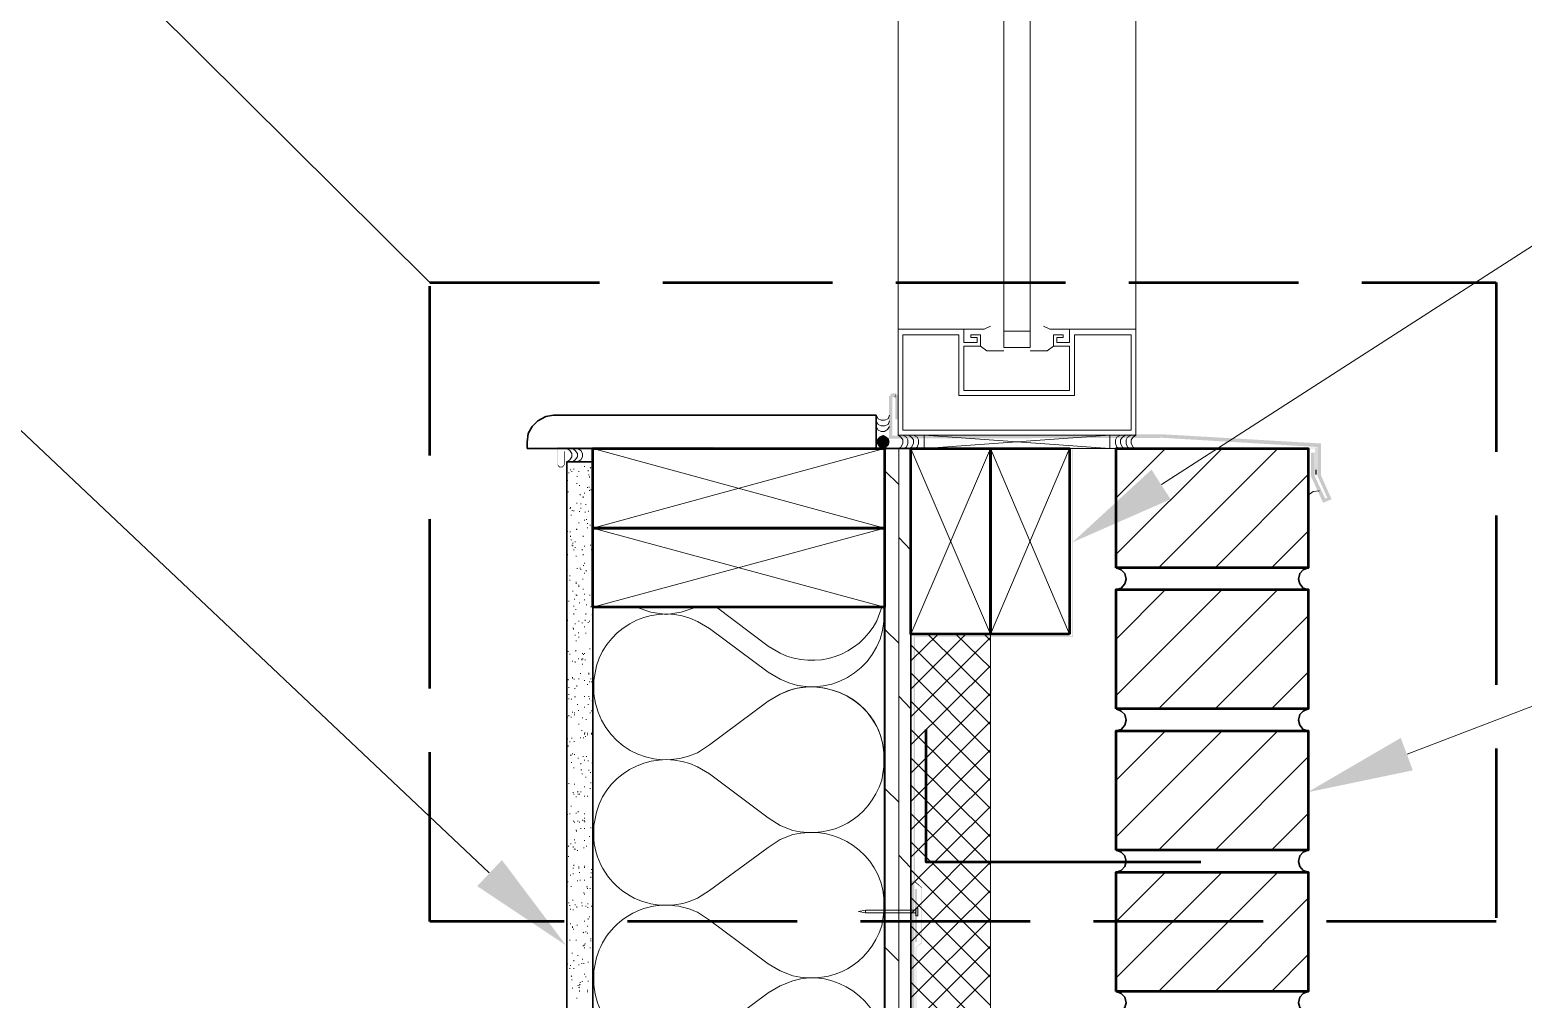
# Model space of a CAD drawing. Header units: inches. Extents: x 5 to 516, y -193 to 129.
# Drawn here: x 90.768 to 93.118, y -188.762 to -187.237 of the extents above; entities that cross this region are included whole.
import ezdxf

# ---------------------------------------------------------------- set-up
doc = ezdxf.new("R2010")
doc.units = ezdxf.units.IN
doc.header["$MEASUREMENT"] = 0
doc.linetypes.add('PDF_IMPORT', pattern=[1, 0.8, -0.2])
doc.layers.add('PDF8_Geometry', color=7, linetype='Continuous')
doc.layers.add('PDF8_Solid Fills', color=7, linetype='Continuous')

msp = doc.modelspace()

# ---------------------------------------------------------------- hatches: boundary and pattern name
at = {"layer": 'PDF8_Solid Fills', "transparency": 33554559}
for points in [[(92.1288487, -187.814672), (92.1310709, -187.8091164), (92.1244043, -187.8091164), (92.1199601, -187.814672), (92.1199603, -187.8802279), (92.5510714, -187.8791164), (92.5510723, -187.873561), (92.1255167, -187.8757834), (92.1255156, -187.8157834), (92.1266266, -187.8146723)], [(92.1299596, -187.8157831), (92.1355152, -187.8502276), (92.1355152, -187.814672), (92.1310708, -187.8091168)], [(92.1210725, -187.8857828), (92.1199614, -187.8802273), (92.1155158, -187.8768942), (92.1110716, -187.8746721), (92.1055162, -187.8768944), (92.1021832, -187.8802275), (92.0999611, -187.8857828), (92.1021833, -187.8902273), (92.1055166, -187.8946721), (92.1110717, -187.895783), (92.1155162, -187.8946719), (92.1199605, -187.8902275)], [(92.551072, -187.8735611), (92.551072, -187.8791166), (92.7944053, -187.8935609), (92.7944056, -187.9391164), (92.8099611, -187.9735607), (92.8066272, -187.9746721), (92.7899595, -187.9391165), (92.7899613, -187.9024496), (92.7844049, -187.9024495), (92.7844052, -187.9402279), (92.8032936, -187.9813387), (92.8166287, -187.975783), (92.799962, -187.938005), (92.7999609, -187.8880055)], [(91.5977377, -187.8935608), (91.5988489, -187.9213386), (91.5988489, -187.894672), (92.6666267, -187.895783), (92.7910718, -187.895783), (92.7910713, -187.9291163), (92.7932934, -187.9291164), (92.793294, -187.8946719), (92.6666279, -187.894672)], [(91.5977389, -187.9213386), (91.6010722, -187.9257831), (91.59885, -187.9213386), (91.5977389, -187.8935608)], [(91.5988489, -187.9213386), (91.6010711, -187.9257831), (91.6066265, -187.9257835), (91.6099608, -187.921339), (91.6088508, -187.9213391), (91.6055165, -187.9246724), (91.6021822, -187.924672)], [(92.7932934, -187.9291166), (92.7910712, -187.9291166), (92.7910713, -187.9368944), (92.7932934, -187.9368944)], [(92.1588509, -188.1913385), (92.1610731, -188.5768941), (92.1610731, -188.1924496), (92.409962, -188.1924495), (92.4088509, -188.1913383), (92.4088487, -188.1913384)], [(92.1632901, -189.8857833), (92.162183, -188.6802278), (92.162183, -189.8857833), (92.15996, -189.8857833), (92.1599609, -188.5757832), (92.1555166, -188.5757832), (92.1555166, -189.8902278), (92.4355166, -189.8902278), (92.4377387, -189.8857833), (92.5610727, -189.8857833), (92.5610727, -189.8802276), (92.4344044, -189.8802276), (92.4321832, -189.8857834)], [(92.1710716, -188.5868943), (92.1721827, -188.5868943), (92.1610727, -188.5768943), (92.1588493, -188.5768943)], [(92.162183, -188.6802275), (92.1632942, -188.6802275), (92.1721819, -188.6746719), (92.1710716, -188.5868941), (92.1710719, -188.6735608)]]:
    msp.add_hatch(color=256, dxfattribs=at).paths.add_polyline_path(points)

# ---------------------------------------------------------------- linework, layer by layer
at = {"layer": 'PDF8_Geometry', "lineweight": 15}
for points in [[(92.3010719, -187.7368937), (92.3010719, -180.804671), (92.3421831, -180.804671), (92.3421831, -187.7368937)], [(92.1121823, -188.1457828), (92.1121823, -188.168005)], [(91.818849, -188.168005), (91.8377379, -188.1791161), (91.9299601, -188.248005), (91.948849, -188.2591161), (91.9299601, -188.248005), (91.8377379, -188.1791161)], [(92.2799606, -189.8957831), (92.2799606, -188.1880052), (92.154405, -188.1880052), (92.154405, -189.8957831)], [(91.6555156, -188.2824495), (91.6555156, -188.2602272), (91.6599601, -188.238005), (91.6555156, -188.2602272)], [(91.9299601, -188.2935606), (91.8377379, -188.3624495), (91.818849, -188.3746717), (91.8377379, -188.3624495)], [(91.6244045, -188.3980057), (91.6244045, -188.3991168)], [(92.0721833, -188.6246719), (92.0832944, -188.6224497), (92.0832944, -188.6268942)], [(92.162183, -188.6313388), (92.162183, -188.6191166), (92.1655164, -188.6191166), (92.1655164, -188.6313388)]]:
    msp.add_lwpolyline(points, close=True, dxfattribs=at)
for points in [[(92.1344047, -187.8746722), (92.5088492, -187.8746722), (92.5088492, -187.7080055), (92.5088492, -180.8335605)], [(92.1344053, -187.8746722), (92.1344053, -187.7080055), (92.1344053, -180.8335605)], [(92.5488498, -187.9524502), (95.8021833, -185.8591166), (96.3010723, -185.8591166)], [(92.9355166, -188.3768943), (95.8021836, -187.2791165), (96.3010725, -187.2791165)], [(91.4910721, -188.563561), (90.4021831, -187.5357832), (89.9421831, -187.5357832)], [(92.1344053, -187.7080055), (92.2699608, -187.7080055)], [(92.1421837, -187.7168941), (92.2299615, -187.7168941), (92.2299615, -187.8124496), (92.4121837, -187.8124496)], [(92.1421839, -187.716894), (92.1421839, -187.866894)], [(92.2377378, -187.7080055), (92.2377378, -187.7291166)], [(92.2488492, -187.7168938), (92.2488492, -187.7213383), (92.2588492, -187.7213383), (92.2588492, -187.729116), (92.2377381, -187.729116)], [(92.2644056, -187.716894), (92.2644056, -187.7346718), (92.237739, -187.7346718)], [(92.2488507, -187.716894), (92.2644063, -187.716894)], [(92.2799606, -187.7035612), (92.2699606, -187.7080057)], [(92.3010719, -187.7113387), (92.3421831, -187.7113387)], [(92.3632939, -187.7035612), (92.3732939, -187.7080057)], [(92.5088492, -187.7080055), (92.3732936, -187.7080055)], [(92.3788489, -187.7168944), (92.3788489, -187.7346722), (92.4044045, -187.7346722), (92.4044045, -187.8046722)], [(92.3788505, -187.716894), (92.394406, -187.716894), (92.394406, -187.7213384), (92.384406, -187.7213384)], [(92.4044045, -187.7291163), (92.3844045, -187.7291163), (92.3844045, -187.7213385)], [(92.4044045, -187.7080055), (92.4044045, -187.7291166)], [(92.4121831, -187.8124496), (92.4121831, -187.716894), (92.501072, -187.716894)], [(92.5010706, -187.716894), (92.5010706, -187.866894)], [(92.2377378, -187.7346722), (92.2377378, -187.8046722)], [(92.2644041, -187.7346719), (92.2744041, -187.7424497), (92.3010708, -187.7424497)], [(92.3010719, -187.7368943), (92.3421831, -187.7368943)], [(92.3421825, -187.7424497), (92.3688492, -187.7424497)], [(92.3688504, -187.7424497), (92.3788504, -187.7346719)], [(92.2377378, -187.8046716), (92.4044045, -187.8046716)], [(92.0999611, -187.8435612), (92.1032944, -187.8491167), (92.1077389, -187.851339), (92.1132944, -187.851339), (92.11885, -187.8491167), (92.1210722, -187.8435612)], [(92.0999611, -187.8524497), (92.1032944, -187.8580053), (92.1077389, -187.8602275), (92.1132944, -187.8602275), (92.11885, -187.8580053), (92.1210722, -187.8524497)], [(92.0999611, -187.8613382), (92.1032944, -187.8668938), (92.1077389, -187.869116), (92.1132944, -187.869116), (92.1177389, -187.8657827), (92.1210722, -187.8613382)], [(92.1344053, -187.8746719), (92.1388497, -187.8780052), (92.142183, -187.8824496), (92.142183, -187.8880052), (92.1388497, -187.8935608), (92.1344053, -187.895783), (92.1344053, -187.8946719)], [(92.5010706, -187.8668941), (92.1421817, -187.8668941)], [(92.1421839, -187.895783), (92.1477394, -187.8935608), (92.1499616, -187.8880052), (92.1499616, -187.8824496), (92.1477394, -187.8780052), (92.1421839, -187.8746719)], [(92.1510724, -187.895783), (92.1555168, -187.8935608), (92.1588502, -187.8880052), (92.1588502, -187.8824496), (92.1555168, -187.8780052), (92.1510724, -187.8746719)], [(92.1588487, -187.895783), (92.1644043, -187.8935608), (92.1666265, -187.8880052), (92.1666265, -187.8824496), (92.1644043, -187.8780052), (92.1588487, -187.8746719)], [(92.1755158, -187.8957833), (92.1755158, -187.8746722), (92.4677381, -187.8957833), (92.4677381, -187.8746722)], [(92.4677386, -187.8746722), (92.1755164, -187.8957833)], [(92.4844057, -187.8746722), (92.4788502, -187.8780055), (92.476628, -187.8824499), (92.476628, -187.8880055), (92.4788502, -187.893561), (92.4844057, -187.8957833)], [(92.4921821, -187.8746722), (92.4877376, -187.8780055), (92.4844043, -187.8824499), (92.4844043, -187.8880055), (92.4877376, -187.893561), (92.4921821, -187.8957833)], [(92.5010706, -187.8746722), (92.495515, -187.8780055), (92.4932928, -187.8824499), (92.4932928, -187.8880055), (92.495515, -187.893561), (92.5010706, -187.8957833)], [(92.5088492, -187.8746722), (92.5044048, -187.8780055), (92.5010714, -187.8824499), (92.5010714, -187.8880055), (92.5044048, -187.893561), (92.5088492, -187.8957833)], [(91.6132938, -187.9168938), (91.6177383, -187.9135605), (91.6210716, -187.909116), (91.6210716, -187.9035605), (91.6177383, -187.899116), (91.6132938, -187.8957827)], [(91.6221824, -187.9168938), (91.6266268, -187.9135605), (91.6299601, -187.909116), (91.6299601, -187.9035605), (91.6266268, -187.899116), (91.6221824, -187.8957827)], [(91.629961, -187.9168938), (91.6355165, -187.9135605), (91.6377387, -187.909116), (91.6377387, -187.9035605), (91.6355165, -187.899116), (91.629961, -187.8957827)], [(91.6544049, -188.145783), (92.1132939, -188.0213385), (91.6544049, -187.895783)], [(92.1132939, -187.895783), (91.6544049, -188.0213385), (92.1132939, -188.145783)], [(92.1144061, -189.8957831), (92.1144061, -187.895783)], [(92.5088492, -187.895783), (92.1344047, -187.895783)], [(92.1355152, -189.8957831), (92.1355152, -187.895783)], [(92.1544045, -187.895783), (92.27996, -188.1880052), (92.4044045, -187.895783)], [(92.404405, -188.1880052), (92.2799606, -187.895783), (92.154405, -188.1880052)], [(92.4777393, -188.0624497), (92.644406, -187.895783)], [(92.4777393, -187.973561), (92.5555171, -187.8957832)], [(92.5444056, -188.0835605), (92.7321834, -187.8957827)], [(91.6132938, -187.9302277), (91.6132938, -187.9313388)], [(91.614406, -187.9335609), (91.6132949, -187.9335609)], [(91.6166282, -187.934672), (91.6166282, -187.9335609)], [(91.6188503, -187.9291166), (91.6188503, -187.9302278)], [(91.6210724, -187.9324498), (91.6210724, -187.9313387)], [(91.6244045, -187.9291166), (91.6244045, -187.9280055)], [(91.6321831, -187.9324498), (91.6321831, -187.9313387)], [(91.6410716, -187.9235608), (91.6410716, -187.9246719)], [(91.6466281, -187.9302277), (91.6466281, -187.9313388)], [(91.6499601, -187.9257835), (91.6510713, -187.9268946)], [(92.1355152, -187.9524502), (92.1144041, -187.9313391)], [(91.614406, -187.9468943), (91.614406, -187.9457832)], [(91.6288488, -187.9513385), (91.6288488, -187.9502274)], [(91.629961, -187.9402273), (91.6288498, -187.9402273)], [(91.6332953, -187.9546723), (91.6332953, -187.9535612)], [(91.6455159, -187.9580055), (91.6455159, -187.9568944)], [(91.647738, -187.9380052), (91.647738, -187.9368941)], [(91.647738, -187.9568944), (91.6488491, -187.9568944)], [(91.6488502, -187.9413384), (91.6488502, -187.9402273)], [(91.6532945, -187.9524502), (91.6532945, -187.9535613)], [(92.6332954, -188.0835605), (92.779962, -187.9368938)], [(92.7921835, -187.9368941), (92.7921835, -187.935783)], [(91.615516, -187.9635608), (91.615516, -187.9646719)], [(91.6288488, -187.9824501), (91.6288488, -187.981339)], [(91.6344052, -187.9691162), (91.6344052, -187.968005)], [(91.6388495, -187.9724494), (91.6388495, -187.9713382)], [(91.6388495, -187.973561), (91.6388495, -187.9724499)], [(91.6410716, -187.965783), (91.6410716, -187.9668941)], [(91.6488502, -187.9624498), (91.6488502, -187.9613386)], [(91.6510723, -187.9613387), (91.6510723, -187.9602276)], [(92.7977377, -187.9624498), (92.7877377, -187.9635609), (92.7799599, -187.9691164)], [(91.6188503, -187.9902275), (91.6177392, -187.9902275)], [(91.6188503, -187.9880054), (91.6188503, -187.9891165)], [(91.6199602, -188.0013388), (91.6199602, -188.0002277)], [(91.6210724, -187.9935607), (91.6221835, -187.9935607)], [(91.6244045, -187.9946718), (91.6244045, -187.9935607)], [(91.6332953, -187.9957829), (91.6332953, -187.9946718)], [(91.6355152, -187.9835611), (91.6355152, -187.98245)], [(91.6355152, -187.9902275), (91.6355152, -187.9891164)], [(91.6421838, -187.9957829), (91.6421838, -187.996894)], [(91.6432938, -187.9835611), (91.6432938, -187.9846723)], [(91.647738, -187.9946718), (91.6466269, -187.9946718)], [(91.6544044, -188.005783), (91.6544044, -188.0046719)], [(91.614406, -188.0268938), (91.614406, -188.0257827)], [(91.6188503, -188.0268938), (91.6177392, -188.0268938)], [(91.6288488, -188.0224495), (91.6288488, -188.0235606), (91.6277377, -188.0235606)], [(91.6321831, -188.0135611), (91.6321831, -188.0124499)], [(91.6410716, -188.0080057), (91.6410716, -188.0091168)], [(91.6444059, -188.0080057), (91.6444059, -188.0068946)], [(91.6455159, -188.0146721), (91.6455159, -188.013561)], [(91.6455159, -188.0202275), (91.6455159, -188.0213386)], [(91.6499601, -188.0168943), (91.6499601, -188.0157831)], [(91.6532945, -188.0202275), (91.6544056, -188.0213386)], [(92.7221829, -188.0835605), (92.7799607, -188.0257827)], [(91.6188503, -188.0346719), (91.6188503, -188.0335608)], [(91.6199602, -188.0402278), (91.6199602, -188.0391167)], [(91.6221824, -188.0480052), (91.6210713, -188.0480052)], [(91.6221824, -188.044672), (91.6232935, -188.044672)], [(91.6232946, -188.0491163), (91.6221835, -188.0491163)], [(91.6266266, -188.0424499), (91.6266266, -188.043561)], [(91.6266266, -188.0524495), (91.6266266, -188.0513384)], [(91.6388495, -188.0335608), (91.6388495, -188.0346719)], [(91.6410716, -188.0502274), (91.6410716, -188.0491163)], [(91.6510723, -188.0480052), (91.6499612, -188.0480052)], [(92.1544045, -188.0557827), (92.1355156, -188.0357827)], [(91.614406, -188.0624497), (91.614406, -188.0635608)], [(91.6244045, -188.0546716), (91.6244045, -188.0557827)], [(91.6277388, -188.0657834), (91.6277388, -188.0646723)], [(91.6366274, -188.0546716), (91.6377385, -188.0557827)], [(91.6388495, -188.0635613), (91.6388495, -188.0624502)], [(91.6521823, -188.0557827), (91.6521823, -188.0546716)], [(91.6532945, -188.0735609), (91.6532945, -188.0724498)], [(91.6132938, -188.0868942), (91.614405, -188.0880053)], [(91.6177381, -188.0968944), (91.6177381, -188.0957833)], [(91.629961, -188.0846721), (91.6288498, -188.0846721)], [(91.6344052, -188.0846721), (91.6344052, -188.083561)], [(91.6355152, -188.0868942), (91.6355152, -188.0857831)], [(91.6399594, -188.0802273), (91.6388483, -188.0802273)], [(91.6410716, -188.0768941), (91.6410716, -188.075783)], [(91.6410716, -188.0924501), (91.6410716, -188.091339)], [(91.6432938, -188.0880053), (91.6444049, -188.0891164)], [(91.6532945, -188.0780051), (91.6532945, -188.076894)], [(91.6544044, -188.0768941), (91.6544044, -188.075783)], [(92.1144061, -188.0980055), (92.113295, -188.0968943)], [(91.6177381, -188.1035608), (91.6177381, -188.1024497)], [(91.6232946, -188.1202279), (91.6221835, -188.1202279)], [(91.6277388, -188.106894), (91.6277388, -188.1057829)], [(91.6277388, -188.1091161), (91.6277388, -188.108005)], [(91.6321831, -188.1113383), (91.6321831, -188.1102271)], [(91.6321831, -188.1135609), (91.6321831, -188.1124498)], [(91.6377396, -188.1013387), (91.6388507, -188.1013387)], [(91.6388495, -188.1168941), (91.6388495, -188.1180053)], [(92.4777393, -188.2846719), (92.644406, -188.1180052)], [(92.4777393, -188.1957832), (92.5555171, -188.1180054)], [(92.5444056, -188.3057827), (92.7321834, -188.1180049)], [(91.6166282, -188.1368939), (91.6166282, -188.1357828)], [(91.6244045, -188.1446719), (91.6244045, -188.1435608)], [(91.6255167, -188.1335607), (91.6255167, -188.1324496)], [(91.6277388, -188.1268943), (91.6277388, -188.1257832)], [(91.6288488, -188.1280054), (91.6288488, -188.1268943)], [(91.6332953, -188.139116), (91.6332953, -188.1380049)], [(91.6410716, -188.1257832), (91.6410716, -188.1246721)], [(91.6410716, -188.1346718), (91.6410716, -188.1335607)], [(91.6444059, -188.1413387), (91.6444059, -188.1424498)], [(91.6499601, -188.1268943), (91.648849, -188.1268943)], [(91.6510723, -188.145783), (91.6510723, -188.1446719)], [(91.7221828, -188.145783), (91.7455162, -188.1535608), (91.7699606, -188.1568941), (91.7932939, -188.1535608), (91.8166273, -188.145783)], [(91.614406, -188.1668938), (91.614406, -188.1657827)], [(91.6244045, -188.1568942), (91.6244045, -188.1557831)], [(91.6277388, -188.1491168), (91.6266277, -188.1491168)], [(91.6321831, -188.1680054), (91.6321831, -188.1668943)], [(91.6421838, -188.1657827), (91.6421838, -188.1668939)], [(91.6432938, -188.1568942), (91.6432938, -188.1557831)], [(91.6466281, -188.1702276), (91.6466281, -188.1691165)], [(91.6488502, -188.1668938), (91.6488502, -188.1680049)], [(91.6532945, -188.1580053), (91.6532945, -188.1568942)], [(92.6332954, -188.3057827), (92.779962, -188.159116)], [(91.6244045, -188.1802277), (91.6232934, -188.1802277)], [(91.6232946, -188.1780056), (91.6232946, -188.1791167)], [(91.6266266, -188.1724497), (91.6266266, -188.1713386)], [(91.6266266, -188.1902273), (91.6266266, -188.1891162)], [(91.6321831, -188.1857831), (91.631072, -188.1857831)], [(91.6321831, -188.1935605), (91.6321831, -188.1924494)], [(91.6366274, -188.1702276), (91.6377385, -188.1702276)], [(91.6410716, -188.1768945), (91.6410716, -188.1757834)], [(91.6432938, -188.1868941), (91.6432938, -188.185783)], [(91.6544044, -188.1813388), (91.6544044, -188.1802277)], [(92.1355152, -188.2024502), (92.1144041, -188.1813391)], [(92.1544045, -188.2746717), (92.2410711, -188.1880051)], [(92.1544045, -188.230228), (92.1977378, -188.1880057)], [(92.2799606, -188.2857835), (92.1810717, -188.1880057)], [(92.2799606, -188.2413386), (92.2255161, -188.1880053)], [(92.2799606, -188.1980054), (92.2699606, -188.1880054)], [(91.615516, -188.215783), (91.615516, -188.2146719)], [(91.6277388, -188.2135608), (91.6266277, -188.214672)], [(91.6277388, -188.1980054), (91.6277388, -188.1991165)], [(91.6499601, -188.2113387), (91.648849, -188.2113387)], [(91.6544044, -188.2046723), (91.6544044, -188.2035612)], [(92.1544045, -188.3180056), (92.27996, -188.1935611)], [(92.2799606, -188.3302273), (92.154405, -188.2046717)], [(91.6177381, -188.2191162), (91.6177381, -188.2202273)], [(91.6221824, -188.231339), (91.6221824, -188.2302279)], [(91.6266266, -188.2324501), (91.6266266, -188.231339)], [(91.6310709, -188.2268942), (91.632182, -188.2268942)], [(91.6366274, -188.2268942), (91.6366274, -188.2280053)], [(91.6366274, -188.2280053), (91.6366274, -188.2291164)], [(91.6388495, -188.2268942), (91.6377384, -188.2268942)], [(91.6377396, -188.2191162), (91.6377396, -188.2180051)], [(91.6377396, -188.2357833), (91.6377396, -188.2346722)], [(91.6388495, -188.2202272), (91.6399606, -188.2202272)], [(91.6410716, -188.2191162), (91.6410716, -188.2180051)], [(91.6421838, -188.2280053), (91.6421838, -188.2291164)], [(91.6544044, -188.230228), (91.6544044, -188.2313391)], [(92.1544045, -188.3624499), (92.27996, -188.2380054)], [(91.615516, -188.2602279), (91.615516, -188.2591168)], [(91.6221824, -188.2568941), (91.6221824, -188.255783)], [(91.6221824, -188.2580057), (91.6221824, -188.2568946)], [(91.6244045, -188.2591168), (91.6255156, -188.2591168)], [(91.6321831, -188.2591168), (91.6321831, -188.2580057)], [(91.6355152, -188.2502272), (91.634404, -188.2502272)], [(91.6410716, -188.2602279), (91.6410716, -188.261339)], [(91.647738, -188.2513383), (91.647738, -188.2502272), (91.647738, -188.249116)], [(91.6488502, -188.2635611), (91.6488502, -188.26245)], [(91.6510723, -188.2591168), (91.6510723, -188.2580057)], [(91.6521823, -188.2635611), (91.6521823, -188.26245)], [(92.2799606, -188.3746722), (92.154405, -188.2491166)], [(92.7221829, -188.3057827), (92.7799607, -188.2480049)], [(91.6166282, -188.2724496), (91.6166282, -188.2713385)], [(91.6166282, -188.2835608), (91.6166282, -188.2824497)], [(91.6266266, -188.2735607), (91.6255155, -188.2735607)], [(91.6255167, -188.2868946), (91.6266278, -188.2868946)], [(91.6288488, -188.2702275), (91.6288488, -188.2691164)], [(91.6410716, -188.2868946), (91.6410716, -188.2857835)], [(91.6455159, -188.2680053), (91.6455159, -188.2668942)], [(91.647738, -188.2868946), (91.647738, -188.2857835)], [(91.9488483, -188.2824497), (91.9299594, -188.2935608)], [(91.968849, -188.274672), (91.948849, -188.2824498), (91.9299601, -188.2935609)], [(92.1544045, -188.3057827), (92.1355156, -188.2857827)], [(92.1544045, -188.4068942), (92.27996, -188.2813387)], [(91.6166282, -188.2902278), (91.6166282, -188.2891167)], [(91.6210724, -188.2902278), (91.6199613, -188.2902278)], [(91.6221824, -188.3113386), (91.6221824, -188.3102275)], [(91.629961, -188.2980053), (91.629961, -188.2991164)], [(91.6321831, -188.3080054), (91.631072, -188.3080054)], [(91.6410716, -188.3024495), (91.6410716, -188.3035606)], [(91.6466281, -188.2991163), (91.6466281, -188.2980052)], [(91.6488502, -188.2902278), (91.6488502, -188.2891167)], [(91.6521823, -188.3091165), (91.6521823, -188.3080054)], [(91.6532945, -188.293561), (91.6532945, -188.2924499)], [(92.2799606, -188.4191165), (92.154405, -188.293561)], [(91.614406, -188.3191166), (91.614406, -188.3180055)], [(91.6166282, -188.3168945), (91.6166282, -188.3157834)], [(91.6199602, -188.3191166), (91.6199602, -188.3180055)], [(91.6255167, -188.3124497), (91.6255167, -188.3113386)], [(91.6255167, -188.3157834), (91.6255167, -188.3146723)], [(91.6321831, -188.3302273), (91.6321831, -188.3291162)], [(91.6377396, -188.3202277), (91.6377396, -188.3191166)], [(91.6432938, -188.3224498), (91.6444049, -188.3224498)], [(91.6499601, -188.3124497), (91.6499601, -188.3113386)], [(92.1544045, -188.4513386), (92.27996, -188.325783)], [(91.614406, -188.3524497), (91.614406, -188.3535609)], [(91.6177381, -188.3580051), (91.6177381, -188.356894)], [(91.6210724, -188.3524497), (91.6210724, -188.3513386)], [(91.6255167, -188.356894), (91.6244056, -188.356894)], [(91.6344052, -188.3513387), (91.6355163, -188.3513387)], [(91.6366274, -188.3391164), (91.6366274, -188.3402275)], [(91.6399594, -188.3513387), (91.6388483, -188.3513387)], [(91.6410716, -188.3435612), (91.6421827, -188.3435612)], [(91.6410716, -188.3446723), (91.6410716, -188.3457834)], [(91.6432938, -188.3491165), (91.6421826, -188.3491165)], [(91.6455159, -188.3435612), (91.6455159, -188.3446723)], [(91.6455159, -188.3457833), (91.6455159, -188.3468945)], [(91.6521823, -188.3435612), (91.6521823, -188.3446723)], [(91.6521823, -188.3457833), (91.6521823, -188.3446722)], [(92.1144061, -188.3480055), (92.113295, -188.3468944)], [(92.2799606, -188.4624498), (92.154405, -188.3380053)], [(92.4777393, -188.5068941), (92.644406, -188.3402275)], [(92.4777393, -188.4180055), (92.5555171, -188.3402277)], [(92.5444056, -188.5280052), (92.7321834, -188.3402274)], [(91.615516, -188.364672), (91.615516, -188.3635609)], [(91.6188503, -188.3780054), (91.6188503, -188.3791165)], [(91.6199602, -188.3791165), (91.6199602, -188.3780053)], [(91.6221824, -188.3768943), (91.6221824, -188.3757832)], [(91.6255167, -188.3768943), (91.6255167, -188.3780054)], [(91.6388495, -188.3802275), (91.6388495, -188.3813386)], [(91.6444059, -188.3813386), (91.6444059, -188.3802275)], [(92.108849, -188.4180053), (92.1121823, -188.3968942), (92.1121823, -188.374672)], [(92.1121817, -188.395783), (92.1121817, -188.3735608)], [(92.1544045, -188.4957832), (92.27996, -188.3702276)], [(91.6199602, -188.3902277), (91.6210713, -188.3902277)], [(91.6310709, -188.3835607), (91.6310709, -188.3824496)], [(91.6355152, -188.3913387), (91.6355152, -188.3924499)], [(91.6366274, -188.4013389), (91.6355162, -188.4013389)], [(91.6410716, -188.3868939), (91.6410716, -188.3857828)], [(91.6466281, -188.388005), (91.6466281, -188.3868939)], [(91.647738, -188.4013389), (91.647738, -188.40245)], [(91.6532945, -188.3913387), (91.6532945, -188.3902276)], [(91.818849, -188.3968942), (91.8377379, -188.4080053), (91.9299601, -188.4768942), (91.948849, -188.4891164), (91.968849, -188.4968942)], [(92.2799606, -188.5068941), (92.154405, -188.3824497)], [(92.6332954, -188.5280052), (92.779962, -188.3813386)], [(91.614406, -188.4057832), (91.6132949, -188.4057832)], [(91.6166282, -188.4235608), (91.6166282, -188.4224497)], [(91.6255167, -188.4235608), (91.6255167, -188.4246719)], [(91.6377396, -188.4080053), (91.6366284, -188.4080053)], [(91.6432938, -188.4135606), (91.6432938, -188.4124495)], [(91.6510723, -188.4057832), (91.6499612, -188.4057832)], [(91.6510723, -188.4224497), (91.6510723, -188.4213386)], [(92.1544045, -188.5391165), (92.27996, -188.414672)], [(92.2799606, -188.5513388), (92.154405, -188.4257832)], [(91.6232946, -188.4380052), (91.6232946, -188.4368941)], [(91.6244045, -188.4402273), (91.6244045, -188.4391162)], [(91.6277388, -188.4446719), (91.6277388, -188.4435608)], [(91.629961, -188.4357831), (91.6310721, -188.4368942)], [(91.6310709, -188.4402273), (91.6310709, -188.4391162)], [(91.6332953, -188.4391163), (91.6332953, -188.4402274)], [(91.6355152, -188.4368942), (91.6355152, -188.435783)], [(91.6410716, -188.4291167), (91.6410716, -188.4280056)], [(91.6410716, -188.4435605), (91.6410716, -188.4424494)], [(91.6455159, -188.4435605), (91.6455159, -188.4424494)], [(91.6499601, -188.4313388), (91.6499601, -188.4302277)], [(92.1355152, -188.4524499), (92.1144041, -188.4313388)], [(91.614406, -188.4724497), (91.614406, -188.4713386)], [(91.6177381, -188.4713386), (91.6177381, -188.4702275)], [(91.6199602, -188.4591166), (91.6199602, -188.4580055)], [(91.6277388, -188.4702275), (91.6277388, -188.4691164)], [(91.6310709, -188.4680054), (91.6310709, -188.4668943)], [(91.6410716, -188.4713386), (91.6410716, -188.4702275)], [(92.1544045, -188.5835608), (92.27996, -188.4591163)], [(92.2799606, -188.5957831), (92.154405, -188.4702275)], [(92.7221829, -188.5280052), (92.7799607, -188.4702275)], [(91.6244045, -188.4824498), (91.6232934, -188.4824498)], [(91.6255167, -188.484672), (91.6255167, -188.4835609)], [(91.6277388, -188.4968943), (91.6277388, -188.4957831)], [(91.6277388, -188.4980053), (91.6288499, -188.4980053)], [(91.629961, -188.4824498), (91.6310721, -188.4824498)], [(91.6332953, -188.484672), (91.6332953, -188.4835609)], [(91.6355152, -188.4946721), (91.6355152, -188.493561)], [(91.6377396, -188.4813388), (91.6377396, -188.4802277)], [(91.6410716, -188.4813388), (91.6399605, -188.4824499)], [(91.6410716, -188.4768942), (91.6410716, -188.4780053)], [(91.6410716, -188.4946721), (91.6410716, -188.493561)], [(91.6421838, -188.4835609), (91.6410727, -188.4835609)], [(91.6510723, -188.4935608), (91.6510723, -188.4924497)], [(91.615516, -188.5213386), (91.6166271, -188.5224497)], [(91.6199602, -188.5180054), (91.6188491, -188.5180054)], [(91.6255167, -188.5124497), (91.6255167, -188.5113386)], [(91.6266266, -188.5168943), (91.6266266, -188.5157832)], [(91.6410716, -188.5135608), (91.6410716, -188.5124497)], [(91.6444059, -188.5224499), (91.6444059, -188.5213388)], [(91.6488502, -188.5068941), (91.6488502, -188.505783)], [(92.1544045, -188.6280054), (92.27996, -188.5024498)], [(92.2799606, -188.6391164), (92.154405, -188.5146719)], [(91.6166282, -188.5380054), (91.6155171, -188.5380054)], [(91.6232946, -188.523561), (91.6232946, -188.5224499)], [(91.6255167, -188.5268942), (91.6255167, -188.5257831)], [(91.6266266, -188.5257831), (91.6266266, -188.5268942)], [(91.629961, -188.5291166), (91.629961, -188.5280055)], [(91.6399594, -188.524672), (91.6399594, -188.5235609)], [(92.1544045, -188.555783), (92.1355156, -188.535783)], [(91.6188503, -188.5680053), (91.6188503, -188.5668942)], [(91.6232946, -188.5568944), (91.6232946, -188.5557833)], [(91.6232946, -188.5657832), (91.6232946, -188.5646721)], [(91.6244045, -188.5524498), (91.6244045, -188.5513387)], [(91.6321831, -188.5535609), (91.6321831, -188.554672)], [(91.6321831, -188.555783), (91.6321831, -188.5568941)], [(91.6332953, -188.563561), (91.6332953, -188.5624499)], [(91.6410716, -188.5535609), (91.6410716, -188.5524498)], [(91.6410716, -188.555783), (91.6410716, -188.5546719)], [(91.6521823, -188.563561), (91.6510712, -188.563561)], [(91.6521823, -188.5591165), (91.6521823, -188.5580054)], [(91.6544044, -188.563561), (91.6544044, -188.5646722)], [(92.1544045, -188.6724497), (92.27996, -188.5468942)], [(92.2799606, -188.683561), (92.154405, -188.5591165)], [(92.4777393, -188.7291164), (92.644406, -188.5624497)], [(92.4777393, -188.6402277), (92.5555171, -188.5624499)], [(92.5444056, -188.7502275), (92.7321834, -188.5624497)], [(91.6132938, -188.5846721), (91.614405, -188.5857833)], [(91.614406, -188.5780055), (91.6155171, -188.5780055)], [(91.6199602, -188.5857832), (91.6199602, -188.5846721)], [(91.629961, -188.5768941), (91.629961, -188.575783)], [(91.6344052, -188.5757831), (91.6344052, -188.5746719)], [(91.6410716, -188.574672), (91.6410716, -188.5757831)], [(91.6444059, -188.5857832), (91.6455171, -188.5857832)], [(91.6455159, -188.5880053), (91.6455159, -188.5891165)], [(91.6499601, -188.5891164), (91.6499601, -188.5880053)], [(91.6510723, -188.5713388), (91.6510723, -188.5702277)], [(92.1544045, -188.715783), (92.27996, -188.5913386)], [(91.6132938, -188.6124499), (91.6132938, -188.6113388)], [(91.6166282, -188.6113386), (91.6166282, -188.6102275)], [(91.6177381, -188.6157831), (91.6177381, -188.614672)], [(91.6232946, -188.6068943), (91.6221835, -188.6068943)], [(91.6266266, -188.6146721), (91.6266266, -188.6135609)], [(91.6366274, -188.6102275), (91.6366274, -188.6113386)], [(91.6377396, -188.6157831), (91.6366284, -188.6157831)], [(91.6399594, -188.594672), (91.6399594, -188.5957831)], [(91.6410716, -188.5968942), (91.6410716, -188.5980053)], [(91.6432938, -188.6157831), (91.6432938, -188.6168942)], [(91.6455159, -188.6124499), (91.646627, -188.6124499)], [(91.6521823, -188.6168942), (91.6521823, -188.6157831)], [(91.6544044, -188.6002276), (91.6544044, -188.5991165)], [(92.108849, -188.6468942), (92.1121823, -188.6257831), (92.1121823, -188.6035609)], [(92.1144061, -188.5980055), (92.113295, -188.5968944)], [(92.2799606, -188.7280053), (92.154405, -188.6024497)], [(92.6332954, -188.7502275), (92.779962, -188.6035608)], [(91.6188503, -188.6202277), (91.6188503, -188.6213388)], [(91.6232946, -188.6224498), (91.6232946, -188.6213387)], [(91.6288488, -188.6168942), (91.6288488, -188.6180053)], [(91.6410716, -188.6391164), (91.6410716, -188.6402275)], [(91.6466281, -188.6180053), (91.645517, -188.6180053)], [(91.6466281, -188.6368942), (91.6466281, -188.6357831)], [(91.6488502, -188.633561), (91.6488502, -188.6324499)], [(92.083294, -188.6224498), (92.1621829, -188.6224498)], [(92.083294, -188.6268943), (92.1621829, -188.6268943)], [(92.1544045, -188.7602276), (92.27996, -188.6357832)], [(91.614406, -188.644672), (91.6132949, -188.6457831)], [(91.6188503, -188.6435609), (91.6188503, -188.644672)], [(91.6221824, -188.6491165), (91.6221824, -188.6480054)], [(91.6221824, -188.6502276), (91.6221824, -188.6491165)], [(91.6244045, -188.6524497), (91.6232934, -188.6524497)], [(91.629961, -188.645783), (91.6288498, -188.645783)], [(91.6388495, -188.6568943), (91.6399606, -188.6580054)], [(91.6432938, -188.6568943), (91.6432938, -188.6557831)], [(91.6455159, -188.6480054), (91.6455159, -188.6468943)], [(91.6455159, -188.6580053), (91.6455159, -188.6591164)], [(92.2799606, -188.7724499), (92.154405, -188.6468944)], [(91.6132938, -188.684672), (91.6132938, -188.6857832)], [(91.6177381, -188.6702276), (91.6177381, -188.6691165)], [(91.6277388, -188.6702276), (91.6277388, -188.6691165)], [(91.6388495, -188.6791164), (91.6388495, -188.6780053)], [(91.6410716, -188.6768943), (91.6399605, -188.6780054)], [(91.6410716, -188.6813388), (91.6410716, -188.68245)], [(91.6421838, -188.6746722), (91.6421838, -188.6757833)], [(91.6499601, -188.6824499), (91.6499601, -188.6813388)], [(91.6510723, -188.6680055), (91.6510723, -188.6668944)], [(91.6510723, -188.6713387), (91.6510723, -188.6702276)], [(91.6544044, -188.6780054), (91.6544044, -188.6768942)], [(92.1355152, -188.7024499), (92.1144041, -188.6813388)], [(92.1544045, -188.804672), (92.27996, -188.6791164)], [(91.6132938, -188.703561), (91.6132938, -188.7024499)], [(91.614406, -188.7068942), (91.614406, -188.7080053)], [(91.6188503, -188.7102277), (91.6188503, -188.7091166)], [(91.6221824, -188.6902277), (91.6210713, -188.6902277)], [(91.6244045, -188.7024499), (91.6244045, -188.7013388)], [(91.6310709, -188.6935608), (91.6299598, -188.6935608)], [(91.6321831, -188.7091166), (91.6321831, -188.7080055)], [(91.6366274, -188.7068942), (91.6366274, -188.7057831)], [(91.6377396, -188.6991165), (91.6377396, -188.7002276)], [(91.6399594, -188.7068942), (91.6399594, -188.7057831)], [(91.6466281, -188.7046721), (91.6466281, -188.703561)], [(92.2799606, -188.8168943), (92.154405, -188.6913387)], [(92.7221829, -188.7502275), (92.7799607, -188.6924497)], [(91.6177381, -188.714672), (91.6177381, -188.7135608)], [(91.6199602, -188.7257832), (91.6210713, -188.7268943)], [(91.6210724, -188.7324499), (91.6210724, -188.7313387)], [(91.6244045, -188.7135609), (91.6244045, -188.714672)], [(91.6410716, -188.723561), (91.6410716, -188.7224499)], [(91.6432938, -188.7280053), (91.6432938, -188.7268942)], [(92.1544045, -188.8491166), (92.27996, -188.723561)], [(91.6221824, -188.7457832), (91.6221824, -188.7446721)], [(91.6310709, -188.7413387), (91.6310709, -188.7402276)], [(91.6332953, -188.7435608), (91.6321842, -188.7446719)], [(91.6344052, -188.7391165), (91.6332941, -188.7402276)], [(91.6332953, -188.7502275), (91.6332953, -188.7491164)], [(91.6344052, -188.7368944), (91.6344052, -188.7357833)], [(91.6377396, -188.734672), (91.6366284, -188.734672)], [(91.6455159, -188.7480053), (91.6455159, -188.7491165)], [(91.6455159, -188.7502275), (91.6455159, -188.7513386)], [(91.6466281, -188.734672), (91.6466281, -188.7335609)], [(91.6544044, -188.7357831), (91.6544044, -188.7346719)], [(91.818849, -188.8324498), (91.8377379, -188.8213387), (91.9299601, -188.7524498), (91.948849, -188.7413387), (91.968849, -188.7335609)], [(92.2799606, -188.8602275), (92.154405, -188.7357831)], [(91.6288488, -188.7613387), (91.6288488, -188.7602276)]]:
    msp.add_lwpolyline(points, dxfattribs=at)
at = {"layer": 'PDF8_Geometry', "lineweight": 35}
for points in [[(91.3977387, -187.6346721), (90.8166276, -187.0568942), (90.5744053, -187.0568942), (90.0110719, -187.0568942)], [(91.5921825, -187.8435612), (91.5799602, -187.8457834), (91.567738, -187.8524501), (91.5588491, -187.861339), (91.5521825, -187.8724501), (91.5510713, -187.8857834), (91.5510713, -187.8957834)], [(92.0999611, -187.8435612), (91.5921833, -187.8435612)], [(92.0999611, -187.895783), (92.0999611, -187.8435607)], [(91.5510719, -187.895783), (92.0999608, -187.895783)], [(92.4777393, -188.1180052), (92.4855171, -188.115783), (92.4910727, -188.1091163), (92.4932949, -188.1013385), (92.4910727, -188.0924497), (92.4855171, -188.0868941), (92.4777393, -188.0835608)], [(92.7799606, -188.0835605), (92.7721828, -188.0868938), (92.7666273, -188.0924494), (92.764405, -188.1013383), (92.7666273, -188.109116), (92.7721828, -188.1157827), (92.7799606, -188.1180049)], [(92.4777393, -188.3402275), (92.4855171, -188.3380052), (92.4910727, -188.3313386), (92.4932949, -188.3235608), (92.4910727, -188.3146719), (92.4855171, -188.3091163), (92.4777393, -188.305783)], [(92.7799606, -188.3057827), (92.7721828, -188.309116), (92.7666273, -188.3146716), (92.764405, -188.3235605), (92.7666273, -188.3313383), (92.7721828, -188.3380049), (92.7799606, -188.3402272)], [(92.4777393, -188.5624497), (92.4855171, -188.5602275), (92.4910727, -188.5535608), (92.4932949, -188.545783), (92.4910727, -188.5368941), (92.4855171, -188.5313386), (92.4777393, -188.5280052)], [(92.7799606, -188.5280052), (92.7721828, -188.5313386), (92.7666273, -188.5368941), (92.764405, -188.545783), (92.7666273, -188.5535608), (92.7721828, -188.5602275), (92.7799606, -188.5624497)], [(92.4777393, -188.7846719), (92.4855171, -188.7824497), (92.4910727, -188.775783), (92.4932949, -188.7680053), (92.4910727, -188.7591164), (92.4855171, -188.7535608), (92.4777393, -188.7502275)], [(92.7799606, -188.7502275), (92.7721828, -188.7535608), (92.7666273, -188.7591164), (92.764405, -188.7680053), (92.7666273, -188.775783), (92.7721828, -188.7824497), (92.7799606, -188.7846719)]]:
    msp.add_lwpolyline(points, dxfattribs=at)
at = {"layer": 'PDF8_Geometry', "linetype": 'PDF_IMPORT', "lineweight": 50, "ltscale": 0.333333}
msp.add_lwpolyline([(93.0755155, -187.6346717), (93.0755155, -188.6402275), (91.3977389, -188.6402277), (91.397738, -187.6346716), (93.0755168, -187.6346717)], dxfattribs=at)
at = {"layer": 'PDF8_Geometry', "lineweight": 50}
for points in [[(91.6544049, -188.0213385), (91.6544049, -187.895783), (92.1132939, -187.895783), (92.1132939, -188.0213385)], [(92.27996, -188.1880052), (92.1544045, -188.1880052), (92.1544045, -187.895783), (92.27996, -187.895783)], [(92.404405, -188.1880052), (92.2799606, -188.1880052), (92.2799606, -187.895783), (92.404405, -187.895783)], [(92.4777393, -188.0835608), (92.4777393, -187.895783), (92.7799616, -187.895783), (92.7799616, -188.0835608)], [(91.6544049, -188.145783), (91.6544049, -188.0213385), (92.1132939, -188.0213385), (92.1132939, -188.145783)], [(92.4777393, -188.305783), (92.4777393, -188.1180052), (92.7799616, -188.1180052), (92.7799616, -188.305783)], [(92.4777393, -188.5280052), (92.4777393, -188.3402275), (92.7799616, -188.3402275), (92.7799616, -188.5280052)], [(92.4777393, -188.7502275), (92.4777393, -188.5624497), (92.7799616, -188.5624497), (92.7799616, -188.7502275)]]:
    msp.add_lwpolyline(points, close=True, dxfattribs=at)
at = {"layer": 'PDF8_Geometry', "lineweight": 35}
for points in [[(92.1132939, -189.8957831), (92.1132939, -187.895783), (92.154405, -187.895783), (92.154405, -189.8957831)], [(91.6132938, -189.8546717), (91.6132938, -187.9168938), (91.654405, -187.9168938), (91.654405, -189.8546717)]]:
    msp.add_lwpolyline(points, close=True, dxfattribs=at)
at = {"layer": 'PDF8_Geometry', "lineweight": 15}
for points in [[(91.848849, -188.1457833), (91.9299601, -188.2068944), (91.948849, -188.2180056, 0.405742867), (92.1010712, -188.1668944), (92.108849, -188.1457833)], [(91.6599601, -188.4680053), (91.6555156, -188.4891164), (91.6555156, -188.5113387, 0.521598204), (91.818849, -188.6035609), (91.8377379, -188.5913387), (91.9299601, -188.5235609), (91.948849, -188.5113386), (91.968849, -188.5035609)], [(91.6555156, -188.7402275), (91.6555156, -188.7180053), (91.6599601, -188.6968942, -0.463323293), (91.818849, -188.6257831), (91.8377379, -188.6380053), (91.9299601, -188.7068942), (91.948849, -188.7180053), (91.968849, -188.7257831)]]:
    msp.add_lwpolyline(points, format="xyb", dxfattribs=at)
at = {"layer": 'PDF8_Geometry', "lineweight": 50}
msp.add_lwpolyline([(92.6110718, -188.5468942), (92.1788495, -188.5468942), (92.1788495, -188.3380053)], dxfattribs=at)
at = {"layer": 'PDF8_Geometry', "lineweight": 15}
for points in [[(91.818849, -188.168005), (91.7566267, -188.1364865), (91.6785527, -188.1717087), (91.6599601, -188.238005)], [(91.818849, -188.168005), (91.7566267, -188.1364865), (91.6785527, -188.1717087), (91.6599601, -188.238005)], [(91.948849, -188.2591161), (92.0202379, -188.2948198), (92.1052749, -188.2463569), (92.1121823, -188.168005)], [(91.948849, -188.2591161), (92.0202379, -188.2948198), (92.1052749, -188.2463569), (92.1121823, -188.168005)], [(92.1121817, -188.3735608), (92.1063483, -188.2958571), (92.017978, -188.2478571), (91.9488483, -188.2824497)], [(92.1121823, -188.374672), (92.1072749, -188.3035794), (92.0366268, -188.257709), (91.968849, -188.274672)], [(91.6555156, -188.2824495), (91.6653675, -188.3621717), (91.7449045, -188.4082273), (91.818849, -188.3746717)], [(91.6555156, -188.2824495), (91.6653675, -188.3621717), (91.7449045, -188.4082273), (91.818849, -188.3746717)], [(91.818849, -188.3968942), (91.7566823, -188.366172), (91.6780897, -188.4003757), (91.6599601, -188.4680053)], [(91.968849, -188.4968942), (92.0312749, -188.5114313), (92.0886823, -188.4784683), (92.108849, -188.4180053)], [(92.1121823, -188.6035609), (92.106386, -188.532709), (92.0370527, -188.4864497), (91.968849, -188.5035609)], [(91.968849, -188.7257831), (92.0318675, -188.739709), (92.0882749, -188.7086905), (92.108849, -188.6468942)], [(92.1121823, -188.8324498), (92.1070712, -188.7640424), (92.0351638, -188.7127831), (91.968849, -188.7335609)], [(91.6555156, -188.7402275), (91.6618489, -188.8186535), (91.7484601, -188.8680053), (91.818849, -188.8324498)]]:
    msp.add_open_spline(points, degree=3, dxfattribs=at)
at = {"layer": 'PDF8_Solid Fills', "lineweight": 50, "transparency": 33554559}
for points in [[(92.129961, -187.8157834), (92.1310721, -187.8091167), (92.1288499, -187.8146723)], [(92.129961, -187.8502276), (92.1355166, -187.8502276), (92.129961, -187.8157831)], [(91.6088496, -187.9002278), (91.6099607, -187.9213389), (91.6088496, -187.9213389)], [(91.6099618, -187.9002278), (91.6088507, -187.9002278), (91.6099618, -187.9213389)], [(92.4088487, -188.1913384), (92.4099598, -188.1924495), (92.4088487, -187.8957828)], [(92.4099609, -188.1924495), (92.4088498, -187.8957828), (92.4099609, -187.8957828)], [(92.5632948, -187.9757831), (92.4088504, -188.0435609), (92.5332948, -187.9291164)], [(92.1588487, -188.5768941), (92.1610709, -188.5768941), (92.1588487, -188.1913385)], [(92.9444051, -188.40245), (92.7788496, -188.4368944), (92.9255163, -188.3513389)], [(91.5110712, -188.543561), (91.6121824, -188.6780055), (91.4721824, -188.5846721)], [(92.1644052, -188.5891164), (92.1610718, -188.5891164), (92.1644052, -188.6724497)], [(92.1610731, -188.5891164), (92.1644064, -188.6724497), (92.1610731, -188.6724497)], [(92.1721838, -188.6746722), (92.1710727, -188.5868944), (92.1721838, -188.5868944)], [(92.163293, -189.8902278), (92.1621819, -188.6802278), (92.163293, -188.6802278)]]:
    msp.add_solid(points, dxfattribs=at)

doc.saveas('drawing.dxf')
